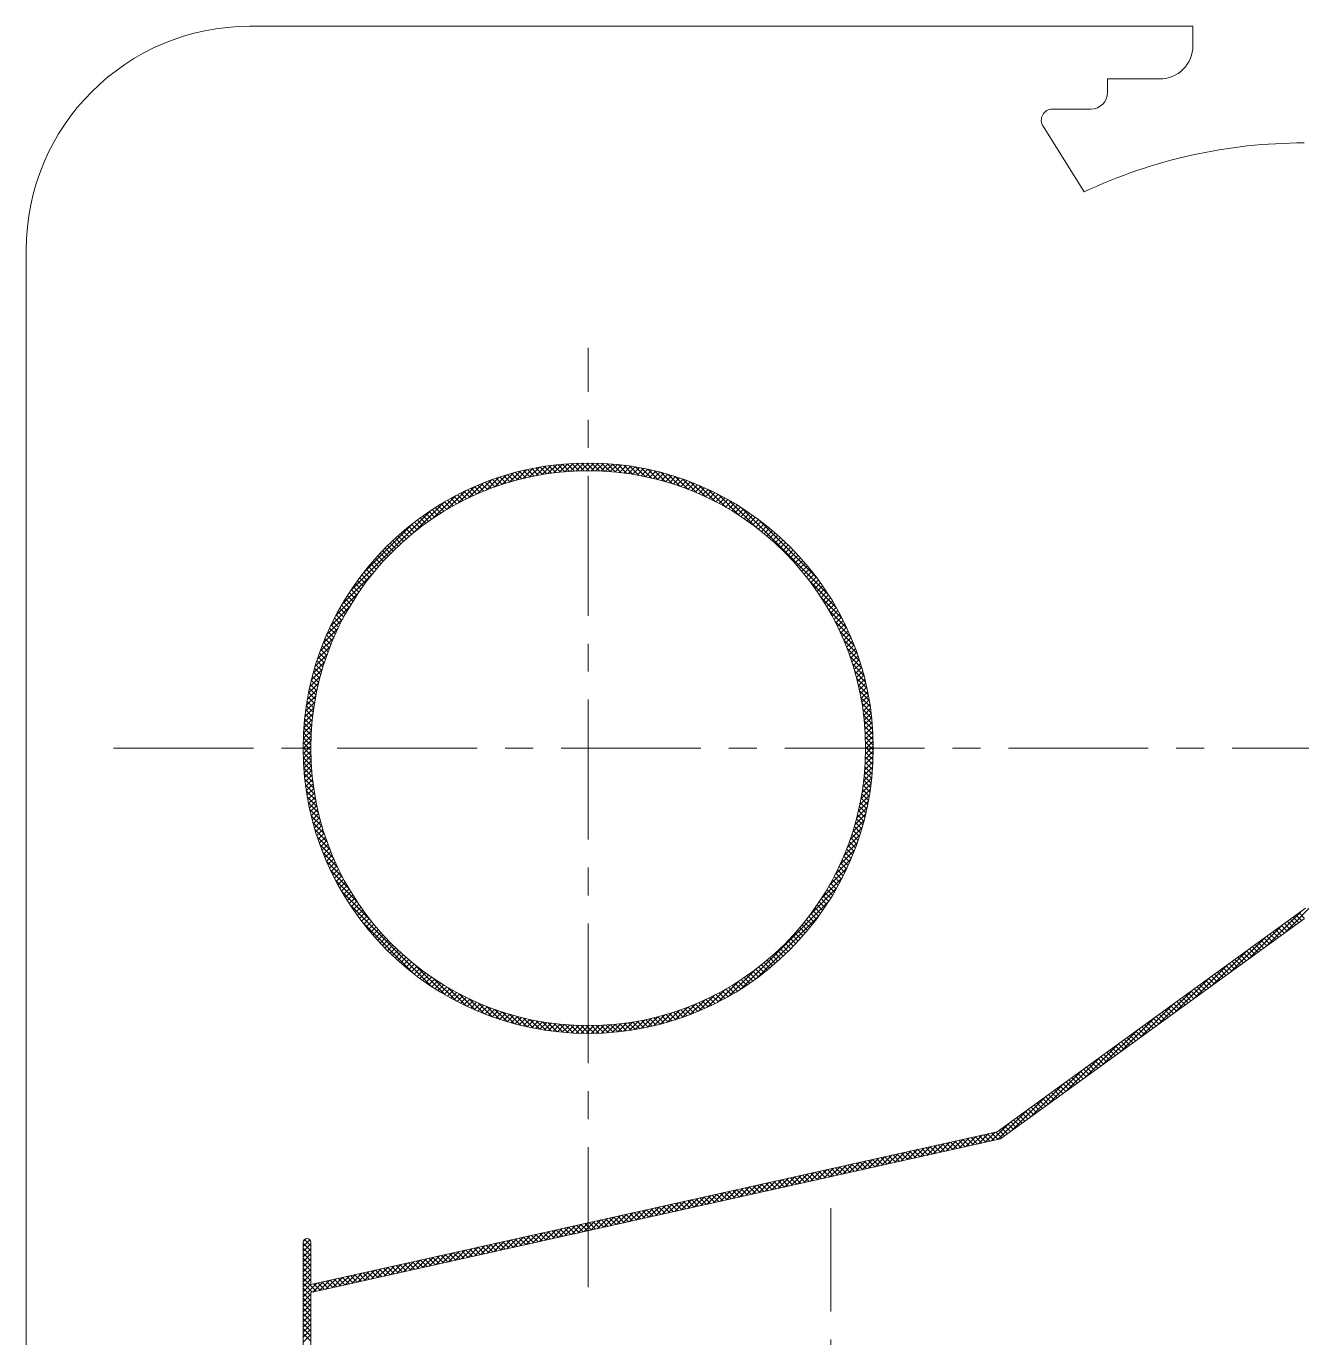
# Model space of a CAD drawing. Header units: millimetres. Extents: x -394 to 6212, y -2458 to 809.
# Drawn here: x 2890.57 to 2913.38, y -1843.38 to -1819.93 of the extents above; entities that cross this region are included whole.
import ezdxf

# ---------------------------------------------------------------- set-up
doc = ezdxf.new("R2010")
doc.units = ezdxf.units.MM
doc.linetypes.add('CENTERX2', pattern=[4, 2.5, -0.5, 0.5, -0.5])
for name, color, linetype, lineweight, true_color in [('1', 1, 'Continuous', 18, 0xff0000), ('2', 2, 'Continuous', 18, 0xffff00), ('3', 3, 'CENTERX2', 18, 0x00ff00)]:
    doc.layers.add(name, color=color, linetype=linetype, lineweight=lineweight, true_color=true_color)
pattern_1 = [(45, (2525.191079699553, -2369.496742959221), (-0.04490128060534576, 0.04490128060534577), []), (135, (2525.191079699553, -2369.496742959221), (-0.04490128060534577, -0.04490128060534576), [])]

msp = doc.modelspace()

# ---------------------------------------------------------------- hatches: boundary and pattern name
at = {"layer": '2'}
h = msp.add_hatch(dxfattribs=at)
h.set_pattern_fill('ANSI37', color=256, scale=0.02, style=0)
h.set_pattern_definition(pattern_1)
edge = h.paths.add_edge_path(flags=0)
edge.add_line((2900.622363581739, -1827.741493606578), (2900.622363581739, -1827.879883122627))
edge.add_arc((2900.622363552168, -1832.839286735011), 4.959403612384335, 1.3073986337985843e-12, 89.99999965837583, ccw=False)
edge.add_line((2905.581767164553, -1832.839286705441), (2905.720156680602, -1832.839286705441))
edge.add_arc((2900.622363551343, -1832.839286735836), 5.097793129258264, 0, 89.99999965837641)
edge = h.paths.add_edge_path(flags=0)
edge.add_arc((2900.622363612134, -1832.839286735836), 5.097793129258321, 90.00000034162359, 179.9999999999987)
edge.add_line((2895.524570482876, -1832.839286705441), (2895.662959998925, -1832.839286705441))
edge.add_arc((2900.622363611309, -1832.839286735011), 4.959403612384335, 90.00000034162429, 179.9999999999987, ccw=False)
edge.add_line((2900.622363581739, -1827.879883122627), (2900.622363581739, -1827.741493606578))
edge = h.paths.add_edge_path(flags=0)
edge.add_arc((2900.622363551343, -1832.839286735836), 5.097793129258264, 0, 89.99999965837641)
edge.add_line((2900.622363581739, -1827.741493606578), (2900.622363581739, -1827.879883122627))
edge.add_arc((2900.622363552168, -1832.839286735011), 4.959403612384335, 1.3073986337985843e-12, 89.99999965837583, ccw=False)
edge.add_arc((2900.622363552168, -1832.839286675871), 4.959403612384278, 270.0000003416236, 360, ccw=False)
edge.add_line((2900.622363581739, -1837.798690288255), (2900.622363581739, -1837.937079804304))
edge.add_arc((2900.622363551343, -1832.839286675046), 5.097793129258321, 270.0000003416236, 359.9999999999987)
edge = h.paths.add_edge_path(flags=0)
edge.add_arc((2900.622363611309, -1832.839286675871), 4.959403612383994, 179.9999999999974, 269.999999658379, ccw=False)
edge.add_arc((2900.622363611309, -1832.839286735011), 4.959403612384335, 90.00000034162429, 179.9999999999987, ccw=False)
edge.add_line((2900.622363581739, -1827.879883122627), (2900.622363581739, -1827.741493606578))
edge.add_arc((2900.622363612134, -1832.839286735836), 5.097793129258321, 90.00000034162359, 179.9999999999987)
edge.add_arc((2900.622363612134, -1832.839286675046), 5.09779312925815, 180, 269.9999996583777)
edge.add_line((2900.622363581739, -1837.937079804304), (2900.622363581739, -1837.798690288255))
h = msp.add_hatch(dxfattribs=at)
h.set_pattern_fill('ANSI37', color=256, scale=0.02, style=0)
h.set_pattern_definition(pattern_1)
edge = h.paths.add_edge_path(flags=0)
edge.add_line((2900.622363581739, -1827.879883122627), (2900.622363581739, -1827.741493606578))
edge.add_arc((2900.622363612134, -1832.839286735836), 5.097793129258321, 90.00000034162359, 179.9999999999987)
edge.add_line((2895.524570482876, -1832.839286705441), (2895.662959998925, -1832.839286705441))
edge.add_arc((2900.622363611309, -1832.839286735011), 4.959403612384335, 90.00000034162429, 179.9999999999987, ccw=False)
edge = h.paths.add_edge_path(flags=0)
edge.add_line((2900.622363581739, -1827.741493606578), (2900.622363581739, -1827.879883122627))
edge.add_arc((2900.622363552168, -1832.839286735011), 4.959403612384335, 1.3073986337985843e-12, 89.99999965837583, ccw=False)
edge.add_line((2905.581767164553, -1832.839286705441), (2905.720156680602, -1832.839286705441))
edge.add_arc((2900.622363551343, -1832.839286735836), 5.097793129258264, 0, 89.99999965837641)

# ---------------------------------------------------------------- linework, layer by layer
at = {"layer": '1'}
for p, q in [((2894.573691699543, -1819.933680635582), (2911.435564985519, -1819.933680635582)), ((2911.435564985519, -1820.276869690551), (2911.435564985519, -1819.933680635582)), ((2910.83556498552, -1820.876869690554), (2909.909446812986, -1820.876869690554)), ((2909.909446812986, -1820.876869690554), (2909.909446812986, -1821.115015492092)), ((2909.609446812987, -1821.415015492092), (2908.923891681787, -1821.415015492092)), ((2908.754335130174, -1821.721084223611), (2909.488801418514, -1822.895167945939)), ((2890.573691699543, -1823.933680635582), (2890.573691699543, -1889.184446509309)), ((2900.622363581739, -1827.846302406044), (2900.622363581739, -1827.846302406044)), ((2913.448003792315, -1835.699139753702), (2907.933407513961, -1839.695304799285)), ((2913.422363581751, -1835.888625217356), (2907.991428667282, -1839.824164860616)), ((2907.933407513961, -1839.695304799285), (2895.662959998925, -1842.427209780279)), ((2907.991428667282, -1839.824164860616), (2895.662959998925, -1842.56898773051)), ((2895.524570482876, -1841.674509295419), (2895.524570482876, -1871.471872856262)), ((2895.662959998925, -1841.674509295419), (2895.662959998925, -1842.427209780279)), ((2895.662959998925, -1842.56898773051), (2895.662959998925, -1870.549139414381))]:
    msp.add_line(p, q, dxfattribs=at)
for radius in [5.097793098862894, 4.959403582814048]:
    msp.add_circle((2900.622363581739, -1832.839286705441), radius, dxfattribs=at)
for centre, radius, start, end in [((2894.573691699543, -1823.933680635582), 4, 90, 180), ((2910.83556498552, -1820.276869690553), 0.6000000000000227, 270, 1.726150636723879e-10), ((2909.609446812987, -1821.115015492092), 0.2999999999999545, 270, 0), ((2908.923891681787, -1821.615015492092), 0.2000000000000455, 90, 212.0286773270411), ((2913.407949905073, -1831.231616712645), 9.21173723570251, 89.91034881302514, 115.1792525339292), ((2895.5937652409, -1841.674509295419), 0.06919475802442321, 9.444975182074061e-11, 179.9999999999056)]:
    msp.add_arc(centre, radius, start, end, dxfattribs=at)
at = {"layer": '2'}
for p, q in [((2913.08224863088, -1836.135090309185), (2913.682665516181, -1835.534673423885)), ((2912.756106189161, -1836.371430189694), (2913.376795028473, -1835.750741350382)), ((2913.274560257429, -1835.9957312408), (2913.175464792056, -1835.896635775428)), ((2913.32663020777, -1835.95799862993), (2913.227534742397, -1835.858903164557)), ((2913.37870015811, -1835.92026601906), (2913.279604692737, -1835.821170553687)), ((2913.430770108451, -1835.88253340819), (2913.331674643078, -1835.783437942817)), ((2912.429963747441, -1836.607770070203), (2913.050652586754, -1835.98708123089)), ((2912.962140555385, -1836.22212690602), (2912.863045090012, -1836.123031440648)), ((2913.014210505726, -1836.18439429515), (2912.915115040353, -1836.085298829777)), ((2913.066280456066, -1836.14666168428), (2912.967184990694, -1836.047566218907)), ((2913.118350406407, -1836.10892907341), (2913.019254941034, -1836.009833608037)), ((2913.170420356748, -1836.07119646254), (2913.071324891375, -1835.972100997167)), ((2913.222490307088, -1836.03346385167), (2913.123394841716, -1835.934368386298)), ((2912.103821305722, -1836.844109950712), (2912.724510145034, -1836.223421111399)), ((2912.597650903001, -1836.486255182111), (2912.498555437628, -1836.387159716738)), ((2912.649720853341, -1836.448522571241), (2912.550625387968, -1836.349427105868)), ((2912.701790803682, -1836.41078996037), (2912.602695338309, -1836.311694494997)), ((2912.753860754023, -1836.3730573495), (2912.65476528865, -1836.273961884128)), ((2912.805930704363, -1836.33532473863), (2912.706835238991, -1836.236229273258)), ((2912.858000654704, -1836.29759212776), (2912.758905189331, -1836.198496662388)), ((2912.910070605044, -1836.259859516891), (2912.810975139671, -1836.160764051518)), ((2911.777678864002, -1837.08044983122), (2912.398367703315, -1836.459760991908)), ((2912.285231200957, -1836.712650847331), (2912.186135735584, -1836.613555381958)), ((2912.337301151297, -1836.674918236461), (2912.238205685925, -1836.575822771088)), ((2912.389371101638, -1836.637185625591), (2912.290275636265, -1836.538090160218)), ((2912.441441051978, -1836.59945301472), (2912.342345586606, -1836.500357549348)), ((2912.493511002319, -1836.56172040385), (2912.394415536946, -1836.462624938478)), ((2912.54558095266, -1836.523987792981), (2912.446485487287, -1836.424892327608)), ((2911.451536422283, -1837.316789711729), (2912.072225261596, -1836.696100872417)), ((2911.972811498913, -1836.939046512551), (2911.87371603354, -1836.839951047178)), ((2912.024881449253, -1836.901313901681), (2911.925785983881, -1836.802218436309)), ((2912.076951399594, -1836.863581290811), (2911.977855934221, -1836.764485825438)), ((2912.129021349935, -1836.825848679941), (2912.029925884562, -1836.726753214568)), ((2912.181091300276, -1836.788116069071), (2912.081995834903, -1836.689020603698)), ((2912.233161250616, -1836.750383458201), (2912.134065785243, -1836.651287992828)), ((2911.125393980564, -1837.553129592238), (2911.746082819876, -1836.932440752925)), ((2911.660391796869, -1837.165442177771), (2911.561296331496, -1837.066346712399)), ((2911.71246174721, -1837.127709566901), (2911.613366281837, -1837.028614101529)), ((2911.76453169755, -1837.089976956031), (2911.665436232177, -1836.990881490658)), ((2911.816601647891, -1837.052244345161), (2911.717506182518, -1836.953148879788)), ((2911.868671598231, -1837.014511734291), (2911.769576132859, -1836.915416268918)), ((2911.920741548572, -1836.976779123421), (2911.8216460832, -1836.877683658049)), ((2910.799251538844, -1837.789469472747), (2911.419940378157, -1837.168780633434)), ((2911.347972094825, -1837.391837842992), (2911.248876629452, -1837.292742377619)), ((2911.400042045166, -1837.354105232122), (2911.300946579793, -1837.255009766749)), ((2911.452111995506, -1837.316372621252), (2911.353016530134, -1837.217277155879)), ((2911.504181945847, -1837.278640010381), (2911.405086480474, -1837.179544545009)), ((2911.556251896187, -1837.240907399511), (2911.457156430815, -1837.141811934139)), ((2911.608321846528, -1837.203174788641), (2911.509226381156, -1837.104079323269)), ((2910.473109097125, -1838.025809353256), (2911.093797936438, -1837.405120513943)), ((2910.983482442441, -1837.655966119082), (2910.884386977068, -1837.556870653709)), ((2911.035552392781, -1837.618233508212), (2910.936456927408, -1837.519138042839)), ((2911.087622343121, -1837.580500897342), (2910.988526877749, -1837.481405431969)), ((2911.139692293462, -1837.542768286472), (2911.040596828089, -1837.443672821099)), ((2911.191762243803, -1837.505035675602), (2911.09266677843, -1837.405940210229)), ((2911.243832194144, -1837.467303064732), (2911.144736728771, -1837.368207599359)), ((2911.295902144484, -1837.429570453862), (2911.196806679111, -1837.330474988489)), ((2910.146966655405, -1838.262149233764), (2910.767655494718, -1837.641460394451)), ((2910.671062740396, -1837.882361784302), (2910.571967275024, -1837.783266318929)), ((2910.723132690737, -1837.844629173432), (2910.624037225364, -1837.745533708059)), ((2910.775202641078, -1837.806896562562), (2910.676107175705, -1837.70780109719)), ((2910.827272591418, -1837.769163951692), (2910.728177126046, -1837.670068486319)), ((2910.879342541759, -1837.731431340822), (2910.780247076386, -1837.632335875449)), ((2910.9314124921, -1837.693698729952), (2910.832317026727, -1837.594603264579)), ((2909.820824213686, -1838.498489114273), (2910.441513052999, -1837.87780027496)), ((2910.358643038353, -1838.108757449522), (2910.25954757298, -1838.00966198415)), ((2910.410712988693, -1838.071024838652), (2910.311617523321, -1837.97192937328)), ((2910.462782939034, -1838.033292227783), (2910.363687473661, -1837.93419676241)), ((2910.514852889375, -1837.995559616912), (2910.415757424002, -1837.896464151539)), ((2910.566922839716, -1837.957827006042), (2910.467827374343, -1837.858731540669)), ((2910.618992790056, -1837.920094395172), (2910.519897324683, -1837.820998929799)), ((2909.494681771966, -1838.734828994782), (2910.11537061128, -1838.114140155469)), ((2910.046223336309, -1838.335153114743), (2909.947127870936, -1838.23605764937)), ((2910.09829328665, -1838.297420503873), (2909.999197821277, -1838.1983250385)), ((2910.15036323699, -1838.259687893003), (2910.051267771617, -1838.16059242763)), ((2910.202433187331, -1838.221955282133), (2910.103337721958, -1838.12285981676)), ((2910.254503137671, -1838.184222671262), (2910.155407672299, -1838.08512720589)), ((2910.306573088012, -1838.146490060392), (2910.207477622639, -1838.04739459502)), ((2909.168539330247, -1838.97116887529), (2909.78922816956, -1838.350480035977)), ((2909.681733683924, -1838.599281390833), (2909.582638218551, -1838.50018592546)), ((2909.733803634265, -1838.561548779963), (2909.634708168892, -1838.46245331459)), ((2909.785873584606, -1838.523816169093), (2909.686778119233, -1838.42472070372)), ((2909.837943534946, -1838.486083558223), (2909.738848069574, -1838.38698809285)), ((2909.890013485287, -1838.448350947353), (2909.790918019914, -1838.34925548198)), ((2909.942083435627, -1838.410618336483), (2909.842987970254, -1838.31152287111)), ((2909.994153385968, -1838.372885725613), (2909.895057920595, -1838.27379026024)), ((2908.842396888527, -1839.2075087558), (2909.463085727841, -1838.586819916486)), ((2909.369313981881, -1838.825677056053), (2909.270218516508, -1838.72658159068)), ((2909.421383932221, -1838.787944445183), (2909.322288466848, -1838.68884897981)), ((2909.473453882561, -1838.750211834313), (2909.374358417189, -1838.65111636894)), ((2909.525523832902, -1838.712479223443), (2909.426428367529, -1838.61338375807)), ((2909.577593783243, -1838.674746612573), (2909.47849831787, -1838.5756511472)), ((2909.629663733584, -1838.637014001703), (2909.530568268211, -1838.53791853633)), ((2908.516254446808, -1839.443848636308), (2909.136943286121, -1838.823159796995)), ((2909.056894279836, -1839.052072721273), (2908.957798814464, -1838.952977255901)), ((2909.108964230177, -1839.014340110404), (2909.009868764804, -1838.915244645031)), ((2909.161034180518, -1838.976607499534), (2909.061938715145, -1838.877512034161)), ((2909.213104130858, -1838.938874888664), (2909.114008665486, -1838.839779423291)), ((2909.265174081199, -1838.901142277793), (2909.166078615826, -1838.80204681242)), ((2909.31724403154, -1838.863409666923), (2909.218148566167, -1838.76431420155)), ((2908.190112005088, -1839.680188516817), (2908.810800844402, -1839.059499677503)), ((2908.744474577793, -1839.278468386494), (2908.64537911242, -1839.179372921121)), ((2908.796544528133, -1839.240735775624), (2908.69744906276, -1839.141640310251)), ((2908.848614478474, -1839.203003164754), (2908.749519013101, -1839.103907699381)), ((2908.900684428814, -1839.165270553884), (2908.801588963442, -1839.066175088511)), ((2908.952754379155, -1839.127537943014), (2908.853658913783, -1839.028442477641)), ((2909.004824329496, -1839.089805332143), (2908.905728864123, -1838.990709866771)), ((2907.946281485326, -1839.834216475368), (2908.484658402683, -1839.295839558012)), ((2908.432054875749, -1839.504864051714), (2908.332959410376, -1839.405768586341)), ((2908.484124826089, -1839.467131440844), (2908.385029360717, -1839.368035975471)), ((2908.53619477643, -1839.429398829974), (2908.437099311057, -1839.330303364601)), ((2908.588264726771, -1839.391666219104), (2908.489169261398, -1839.292570753731)), ((2908.640334677111, -1839.353933608234), (2908.541239211739, -1839.254838142861)), ((2908.692404627452, -1839.316200997364), (2908.593309162079, -1839.217105531991)), ((2907.830758845455, -1839.859936554028), (2908.158515960963, -1839.532179438521)), ((2908.067565223364, -1839.768992327804), (2907.968469757991, -1839.669896862431)), ((2908.119635173705, -1839.731259716934), (2908.020539708332, -1839.632164251561)), ((2908.171705124046, -1839.693527106064), (2908.072609658673, -1839.594431640691)), ((2908.223775074386, -1839.655794495194), (2908.124679609014, -1839.556699029822)), ((2908.275845024727, -1839.618061884324), (2908.176749559354, -1839.518966418952)), ((2908.327914975067, -1839.580329273454), (2908.228819509694, -1839.481233808081)), ((2908.379984925408, -1839.542596662584), (2908.280889460035, -1839.443501197211)), ((2906.90657772649, -1840.065697183308), (2907.088961868606, -1839.883313041193)), ((2907.022100366361, -1840.039977104648), (2907.204484508477, -1839.857592962533)), ((2907.143981061814, -1840.012841461993), (2907.0280206551, -1839.896881055279)), ((2907.217430716749, -1839.996488555717), (2907.101470310035, -1839.880528149004)), ((2907.137623006231, -1840.014257025988), (2907.320007148347, -1839.831872883873)), ((2907.290880371684, -1839.980135649442), (2907.17491996497, -1839.864175242728)), ((2907.364330026619, -1839.963782743167), (2907.248369619906, -1839.847822336453)), ((2907.253145646102, -1839.988536947328), (2907.435529788218, -1839.806152805213)), ((2907.437779681555, -1839.947429836891), (2907.321819274841, -1839.831469430178)), ((2907.368668285973, -1839.962816868668), (2907.551052428089, -1839.780432726553)), ((2907.51122933649, -1839.931076930616), (2907.395268929776, -1839.815116523902)), ((2907.584678991425, -1839.914724024341), (2907.468718584711, -1839.798763617627)), ((2907.484190925843, -1839.937096790009), (2907.666575067959, -1839.754712647893)), ((2907.658128646361, -1839.898371118065), (2907.542168239647, -1839.782410711352)), ((2907.599713565714, -1839.911376711348), (2907.78209770783, -1839.728992569233)), ((2907.731578301296, -1839.88201821179), (2907.615617894582, -1839.766057805076)), ((2907.805027956231, -1839.865665305515), (2907.689067549518, -1839.749704898801)), ((2907.715236205585, -1839.885656632688), (2907.8976203477, -1839.703272490573)), ((2907.878477611167, -1839.849312399239), (2907.762517204453, -1839.733351992526)), ((2907.951927266102, -1839.832959492964), (2907.835966859388, -1839.71699908625)), ((2908.015495273024, -1839.806724938675), (2907.909416514324, -1839.700646179975)), ((2905.751351327783, -1840.322897969908), (2905.933735469899, -1840.140513827793)), ((2905.866873967654, -1840.297177891248), (2906.049258109769, -1840.114793749133)), ((2905.982396607525, -1840.271457812588), (2906.16478074964, -1840.089073670473)), ((2906.115685892719, -1840.241782149847), (2905.999725486005, -1840.125821743134)), ((2906.189135547654, -1840.225429243572), (2906.07317514094, -1840.109468836858)), ((2906.097919247395, -1840.245737733928), (2906.280303389511, -1840.063353591813)), ((2906.262585202589, -1840.209076337297), (2906.146624795876, -1840.093115930583)), ((2906.213441887266, -1840.220017655268), (2906.395826029381, -1840.037633513153)), ((2906.336034857525, -1840.192723431021), (2906.220074450811, -1840.076763024308)), ((2906.40948451246, -1840.176370524746), (2906.293524105747, -1840.060410118032)), ((2906.328964527137, -1840.194297576608), (2906.511348669252, -1840.011913434493)), ((2906.482934167396, -1840.160017618471), (2906.366973760682, -1840.044057211757)), ((2906.556383822331, -1840.143664712195), (2906.440423415617, -1840.027704305482)), ((2906.444487167008, -1840.168577497948), (2906.626871309123, -1839.986193355833)), ((2906.629833477266, -1840.12731180592), (2906.513873070552, -1840.011351399206)), ((2906.560009806878, -1840.142857419288), (2906.742393948994, -1839.960473277173)), ((2906.703283132201, -1840.110958899645), (2906.587322725488, -1839.994998492931)), ((2906.776732787137, -1840.094605993369), (2906.660772380423, -1839.978645586656)), ((2906.675532446749, -1840.117137340628), (2906.857916588864, -1839.934753198513)), ((2906.850182442072, -1840.078253087094), (2906.734222035358, -1839.96229268038)), ((2906.79105508662, -1840.091417261968), (2906.973439228735, -1839.909033119853)), ((2906.923632097008, -1840.061900180819), (2906.807671690294, -1839.945939774105)), ((2906.997081751943, -1840.045547274543), (2906.881121345229, -1839.92958686783)), ((2907.070531406878, -1840.029194368268), (2906.954571000164, -1839.913233961554)), ((2904.711647568947, -1840.554378677848), (2904.894031711062, -1840.371994535733)), ((2904.827170208817, -1840.528658599188), (2905.009554350933, -1840.346274457073)), ((2905.013941068689, -1840.487075743978), (2904.897980661975, -1840.371115337264)), ((2904.942692848688, -1840.502938520528), (2905.125076990804, -1840.320554378413)), ((2905.087390723624, -1840.470722837703), (2904.97143031691, -1840.354762430989)), ((2905.160840378559, -1840.454369931427), (2905.044879971846, -1840.338409524714)), ((2905.058215488559, -1840.477218441868), (2905.240599630674, -1840.294834299753)), ((2905.234290033495, -1840.438017025152), (2905.118329626781, -1840.322056618438)), ((2905.173738128429, -1840.451498363208), (2905.356122270545, -1840.269114221093)), ((2905.30773968843, -1840.421664118877), (2905.191779281716, -1840.305703712163)), ((2905.381189343365, -1840.405311212601), (2905.265228936652, -1840.289350805887)), ((2905.2892607683, -1840.425778284548), (2905.471644910416, -1840.243394142433)), ((2905.454638998301, -1840.388958306326), (2905.338678591587, -1840.272997899612)), ((2905.404783408171, -1840.400058205888), (2905.587167550287, -1840.217674063773)), ((2905.528088653236, -1840.37260540005), (2905.412128246522, -1840.256644993337)), ((2905.601538308171, -1840.356252493775), (2905.485577901458, -1840.240292087061)), ((2905.520306048042, -1840.374338127228), (2905.702690190157, -1840.191953985113)), ((2905.674987963107, -1840.3398995875), (2905.559027556393, -1840.223939180786)), ((2905.748437618042, -1840.323546681224), (2905.632477211328, -1840.207586274511)), ((2905.635828687912, -1840.348618048568), (2905.818212830028, -1840.166233906453)), ((2905.821887272978, -1840.307193774949), (2905.705926866264, -1840.191233368235)), ((2905.895336927913, -1840.290840868674), (2905.779376521199, -1840.17488046196)), ((2905.968786582848, -1840.274487962398), (2905.852826176134, -1840.158527555684)), ((2906.042236237783, -1840.258135056123), (2905.92627583107, -1840.142174649409)), ((2903.67194381011, -1840.785859385789), (2903.854327952226, -1840.603475243673)), ((2903.787466449981, -1840.760139307129), (2903.969850592096, -1840.577755165013)), ((2903.985645899594, -1840.716016431833), (2903.86968549288, -1840.60005602512)), ((2903.902989089852, -1840.734419228469), (2904.085373231967, -1840.552035086353)), ((2904.059095554529, -1840.699663525558), (2903.943135147816, -1840.583703118844)), ((2904.132545209465, -1840.683310619283), (2904.016584802751, -1840.567350212569)), ((2904.018511729722, -1840.708699149809), (2904.200895871838, -1840.526315007693)), ((2904.2059948644, -1840.666957713007), (2904.090034457686, -1840.550997306293)), ((2904.134034369593, -1840.682979071149), (2904.316418511709, -1840.500594929033)), ((2904.279444519336, -1840.650604806732), (2904.163484112622, -1840.534644400018)), ((2904.352894174271, -1840.634251900456), (2904.236933767557, -1840.518291493743)), ((2904.249557009464, -1840.657258992489), (2904.431941151579, -1840.474874850373)), ((2904.426343829206, -1840.617898994181), (2904.310383422492, -1840.501938587467)), ((2904.365079649335, -1840.631538913829), (2904.54746379145, -1840.449154771713)), ((2904.499793484142, -1840.601546087906), (2904.383833077428, -1840.485585681192)), ((2904.573243139077, -1840.58519318163), (2904.457282732363, -1840.469232774917)), ((2904.480602289205, -1840.605818835169), (2904.662986431321, -1840.423434693053)), ((2904.646692794012, -1840.568840275355), (2904.530732387298, -1840.452879868641)), ((2904.596124929076, -1840.580098756509), (2904.778509071191, -1840.397714614393)), ((2904.720142448948, -1840.55248736908), (2904.604182042234, -1840.436526962366)), ((2904.793592103882, -1840.536134462804), (2904.677631697169, -1840.42017405609)), ((2904.867041758818, -1840.519781556529), (2904.751081352104, -1840.403821149815)), ((2904.940491413754, -1840.503428650254), (2904.82453100704, -1840.38746824354)), ((2902.632240051274, -1841.017340093729), (2902.81462419339, -1840.834955951613)), ((2902.747762691145, -1840.991620015069), (2902.93014683326, -1840.809235872953)), ((2902.957350730499, -1840.944957119688), (2902.841390323786, -1840.828996712974)), ((2902.863285331016, -1840.965899936409), (2903.045669473131, -1840.783515794293)), ((2903.030800385435, -1840.928604213413), (2902.914839978721, -1840.812643806699)), ((2902.978807970886, -1840.940179857749), (2903.161192113002, -1840.757795715633)), ((2903.10425004037, -1840.912251307137), (2902.988289633657, -1840.796290900424)), ((2903.177699695306, -1840.895898400862), (2903.061739288592, -1840.779937994148)), ((2903.094330610757, -1840.914459779089), (2903.276714752873, -1840.732075636973)), ((2903.251149350241, -1840.879545494587), (2903.135188943527, -1840.763585087873)), ((2903.324599005176, -1840.863192588311), (2903.208638598463, -1840.747232181598)), ((2903.209853250627, -1840.888739700429), (2903.392237392743, -1840.706355558313)), ((2903.398048660111, -1840.846839682036), (2903.282088253398, -1840.730879275322)), ((2903.325375890498, -1840.863019621769), (2903.507760032614, -1840.680635479654)), ((2903.471498315047, -1840.830486775761), (2903.355537908333, -1840.714526369047)), ((2903.544947969982, -1840.814133869485), (2903.428987563268, -1840.698173462772)), ((2903.440898530369, -1840.837299543109), (2903.623282672484, -1840.654915400994)), ((2903.618397624918, -1840.79778096321), (2903.502437218203, -1840.681820556496)), ((2903.556421170239, -1840.811579464449), (2903.738805312355, -1840.629195322333)), ((2903.691847279853, -1840.781428056935), (2903.575886873139, -1840.665467650221)), ((2903.765296934788, -1840.765075150659), (2903.649336528074, -1840.649114743946)), ((2903.838746589724, -1840.748722244384), (2903.72278618301, -1840.63276183767)), ((2903.912196244659, -1840.732369338109), (2903.796235837945, -1840.616408931395)), ((2901.592536292438, -1841.248820801669), (2901.774920434553, -1841.066436659553)), ((2901.708058932308, -1841.223100723009), (2901.890443074424, -1841.040716580893)), ((2901.855605906469, -1841.190250713818), (2901.739645499756, -1841.074290307105)), ((2901.929055561405, -1841.173897807543), (2901.813095154691, -1841.057937400829)), ((2901.823581572179, -1841.197380644349), (2902.005965714295, -1841.014996502233)), ((2902.00250521634, -1841.157544901268), (2901.886544809627, -1841.041584494554)), ((2901.93910421205, -1841.171660565689), (2902.121488354165, -1840.989276423573)), ((2902.075954871275, -1841.141191994992), (2901.959994464562, -1841.025231588279)), ((2902.149404526211, -1841.124839088717), (2902.033444119497, -1841.008878682003)), ((2902.054626851921, -1841.145940487029), (2902.237010994036, -1840.963556344913)), ((2902.222854181146, -1841.108486182442), (2902.106893774432, -1840.992525775728)), ((2902.170149491791, -1841.120220408369), (2902.352533633907, -1840.937836266253)), ((2902.296303836081, -1841.092133276166), (2902.180343429368, -1840.976172869453)), ((2902.369753491017, -1841.075780369891), (2902.253793084303, -1840.959819963177)), ((2902.285672131662, -1841.094500329709), (2902.468056273778, -1840.912116187594)), ((2902.443203145952, -1841.059427463616), (2902.327242739238, -1840.943467056902)), ((2902.516652800888, -1841.04307455734), (2902.400692394174, -1840.927114150626)), ((2902.401194771533, -1841.068780251049), (2902.583578913648, -1840.886396108934)), ((2902.590102455823, -1841.026721651065), (2902.474142049109, -1840.910761244351)), ((2902.516717411403, -1841.043060172389), (2902.699101553519, -1840.860676030273)), ((2902.663552110758, -1841.01036874479), (2902.547591704044, -1840.894408338076)), ((2902.737001765694, -1840.994015838514), (2902.62104135898, -1840.8780554318)), ((2902.810451420629, -1840.977662932239), (2902.694491013915, -1840.861702525525)), ((2902.883901075564, -1840.961310025963), (2902.76794066885, -1840.84534961925)), ((2900.552832533601, -1841.480301509609), (2900.735216675717, -1841.297917367493)), ((2900.668355173472, -1841.454581430949), (2900.850739315587, -1841.272197288833)), ((2900.827310737375, -1841.419191401674), (2900.711350330661, -1841.30323099496)), ((2900.783877813343, -1841.428861352289), (2900.966261955458, -1841.246477210173)), ((2900.90076039231, -1841.402838495398), (2900.784799985597, -1841.286878088684)), ((2900.974210047246, -1841.386485589123), (2900.858249640532, -1841.270525182409)), ((2900.899400453213, -1841.403141273629), (2901.081784595329, -1841.220757131513)), ((2901.047659702181, -1841.370132682848), (2900.931699295467, -1841.254172276134)), ((2901.121109357116, -1841.353779776572), (2901.005148950402, -1841.237819369858)), ((2901.014923093084, -1841.377421194969), (2901.197307235199, -1841.195037052854)), ((2901.194559012052, -1841.337426870297), (2901.078598605338, -1841.221466463583)), ((2901.130445732955, -1841.351701116309), (2901.31282987507, -1841.169316974193)), ((2901.268008666987, -1841.321073964022), (2901.152048260273, -1841.205113557308)), ((2901.341458321922, -1841.304721057746), (2901.225497915209, -1841.188760651032)), ((2901.245968372826, -1841.325981037649), (2901.428352514941, -1841.143596895534)), ((2901.414907976858, -1841.288368151471), (2901.298947570144, -1841.172407744757)), ((2901.361491012696, -1841.300260958989), (2901.543875154812, -1841.117876816873)), ((2901.488357631793, -1841.272015245195), (2901.372397225079, -1841.156054838481)), ((2901.561807286728, -1841.25566233892), (2901.445846880014, -1841.139701932206)), ((2901.477013652567, -1841.274540880329), (2901.659397794682, -1841.092156738214)), ((2901.635256941664, -1841.239309432645), (2901.51929653495, -1841.123349025931)), ((2901.708706596599, -1841.222956526369), (2901.592746189885, -1841.106996119655)), ((2901.782156251534, -1841.206603620094), (2901.66619584482, -1841.09064321338)), ((2899.513128774764, -1841.71178221755), (2899.69551291688, -1841.529398075434)), ((2899.725565913345, -1841.664484995804), (2899.609605506631, -1841.54852458909)), ((2899.628651414635, -1841.68606213889), (2899.811035556751, -1841.503677996774)), ((2899.79901556828, -1841.648132089529), (2899.683055161567, -1841.532171682815)), ((2899.744174054506, -1841.66034206023), (2899.926558196622, -1841.477957918114)), ((2899.872465223216, -1841.631779183253), (2899.756504816502, -1841.51581877654)), ((2899.945914878151, -1841.615426276978), (2899.829954471437, -1841.499465870264)), ((2899.859696694377, -1841.63462198157), (2900.042080836492, -1841.452237839454)), ((2900.019364533086, -1841.599073370703), (2899.903404126373, -1841.483112963989)), ((2899.975219334247, -1841.60890190291), (2900.157603476363, -1841.426517760794)), ((2900.092814188022, -1841.582720464427), (2899.976853781308, -1841.466760057714)), ((2900.166263842957, -1841.566367558152), (2900.050303436243, -1841.450407151438)), ((2900.090741974118, -1841.58318182425), (2900.273126116234, -1841.400797682134)), ((2900.239713497892, -1841.550014651877), (2900.123753091179, -1841.434054245163)), ((2900.313163152828, -1841.533661745601), (2900.197202746114, -1841.417701338887)), ((2900.206264613989, -1841.557461745589), (2900.388648756105, -1841.375077603474)), ((2900.386612807763, -1841.517308839326), (2900.270652401049, -1841.401348432612)), ((2900.32178725386, -1841.531741666929), (2900.504171395975, -1841.349357524814)), ((2900.460062462698, -1841.50095593305), (2900.344102055984, -1841.384995526337)), ((2900.533512117634, -1841.484603026775), (2900.41755171092, -1841.368642620061)), ((2900.43730989373, -1841.506021588269), (2900.619694035846, -1841.323637446154)), ((2900.606961772569, -1841.4682501205), (2900.491001365855, -1841.352289713786)), ((2900.680411427505, -1841.451897214225), (2900.56445102079, -1841.335936807511)), ((2900.753861082439, -1841.435544307949), (2900.637900675726, -1841.319583901235)), ((2895.524570482876, -1841.749027816168), (2895.645282742785, -1841.628315556259)), ((2895.662959998925, -1841.822599458286), (2895.524570482876, -1841.684209942237)), ((2895.524570482876, -1841.838830377379), (2895.662959998925, -1841.70044086133)), ((2895.662959998925, -1841.912402019497), (2895.524570482876, -1841.774012503448)), ((2895.526831906762, -1841.656963831072), (2895.576219776553, -1841.60757596128)), ((2895.662959998925, -1841.732796897075), (2895.550595617276, -1841.620432515427)), ((2898.473425015928, -1841.94326292549), (2898.655809158044, -1841.760878783374)), ((2898.69727074425, -1841.893425683659), (2898.581310337537, -1841.777465276945)), ((2898.588947655799, -1841.91754284683), (2898.771331797915, -1841.735158704714)), ((2898.770720399186, -1841.877072777384), (2898.654759992472, -1841.76111237067)), ((2898.70447029567, -1841.891822768169), (2898.886854437785, -1841.709438626054)), ((2898.844170054121, -1841.860719871108), (2898.728209647407, -1841.744759464395)), ((2898.917619709056, -1841.844366964833), (2898.801659302342, -1841.728406558119)), ((2898.819992935541, -1841.86610268951), (2899.002377077656, -1841.683718547394)), ((2898.991069363992, -1841.828014058558), (2898.875108957278, -1841.712053651844)), ((2898.935515575411, -1841.84038261085), (2899.117899717527, -1841.657998468734)), ((2899.064519018927, -1841.811661152282), (2898.948558612213, -1841.695700745569)), ((2899.137968673862, -1841.795308246007), (2899.022008267149, -1841.679347839293)), ((2899.051038215282, -1841.81466253219), (2899.233422357398, -1841.632278390074)), ((2899.211418328798, -1841.778955339732), (2899.095457922084, -1841.662994933018)), ((2899.166560855153, -1841.78894245353), (2899.348944997268, -1841.606558311414)), ((2899.284867983733, -1841.762602433456), (2899.168907577019, -1841.646642026742)), ((2899.358317638668, -1841.746249527181), (2899.242357231954, -1841.630289120467)), ((2899.282083495023, -1841.76322237487), (2899.464467637139, -1841.580838232754)), ((2899.431767293604, -1841.729896620905), (2899.31580688689, -1841.613936214192)), ((2899.505216948539, -1841.71354371463), (2899.389256541825, -1841.597583307916)), ((2899.397606134894, -1841.73750229621), (2899.57999027701, -1841.555118154094)), ((2899.578666603475, -1841.697190808355), (2899.46270619676, -1841.581230401641)), ((2899.652116258409, -1841.680837902079), (2899.536155851696, -1841.564877495366)), ((2895.524570482876, -1841.928632938589), (2895.662959998925, -1841.790243422541)), ((2895.662959998925, -1842.002204580707), (2895.524570482876, -1841.863815064659)), ((2895.524570482876, -1842.0184354998), (2895.662959998925, -1841.880045983751)), ((2895.662959998925, -1842.092007141918), (2895.524570482876, -1841.953617625869)), ((2895.524570482876, -1842.108238061011), (2895.662959998925, -1841.969848544962)), ((2897.433721257092, -1842.17474363343), (2897.616105399207, -1841.992359491314)), ((2897.549243896963, -1842.14902355477), (2897.731628039078, -1841.966639412654)), ((2897.668975575156, -1842.122366371514), (2897.553015168442, -1842.0064059648)), ((2897.742425230091, -1842.106013465239), (2897.626464823377, -1841.990053058525)), ((2897.664766536834, -1842.123303476109), (2897.847150678949, -1841.940919333994)), ((2897.815874885026, -1842.089660558963), (2897.699914478313, -1841.973700152249)), ((2897.889324539962, -1842.073307652688), (2897.773364133248, -1841.957347245974)), ((2897.780289176704, -1842.09758339745), (2897.96267331882, -1841.915199255334)), ((2897.962774194897, -1842.056954746413), (2897.846813788183, -1841.940994339699)), ((2897.895811816575, -1842.07186331879), (2898.07819595869, -1841.889479176674)), ((2898.036223849832, -1842.040601840137), (2897.920263443119, -1841.924641433423)), ((2898.109673504768, -1842.024248933862), (2897.993713098054, -1841.908288527148)), ((2898.011334456446, -1842.04614324013), (2898.193718598561, -1841.863759098014)), ((2898.183123159703, -1842.007896027586), (2898.067162752989, -1841.891935620873)), ((2898.126857096317, -1842.02042316147), (2898.309241238432, -1841.838039019354)), ((2898.256572814638, -1841.991543121311), (2898.140612407924, -1841.875582714597)), ((2898.330022469574, -1841.975190215036), (2898.21406206286, -1841.859229808322)), ((2898.242379736187, -1841.99470308281), (2898.424763878303, -1841.812318940694)), ((2898.403472124509, -1841.95883730876), (2898.287511717795, -1841.842876902047)), ((2898.357902376058, -1841.96898300415), (2898.540286518173, -1841.786598862034)), ((2898.476921779445, -1841.942484402485), (2898.36096137273, -1841.826523995771)), ((2898.550371434379, -1841.92613149621), (2898.434411027666, -1841.810171089496)), ((2898.623821089315, -1841.909778589934), (2898.507860682601, -1841.793818183221)), ((2895.662959998925, -1842.181809703129), (2895.524570482876, -1842.04342018708)), ((2895.524570482876, -1842.198040622221), (2895.662959998925, -1842.059651106173)), ((2895.662959998925, -1842.271612264339), (2895.524570482876, -1842.133222748291)), ((2895.524570482876, -1842.287843183432), (2895.662959998925, -1842.149453667384)), ((2895.662959998925, -1842.36141482555), (2895.524570482876, -1842.223025309501)), ((2895.524570482876, -1842.377645744643), (2895.662959998925, -1842.239256228594)), ((2896.278494858385, -1842.43194442003), (2896.4608790005, -1842.249560277914)), ((2896.394017498256, -1842.40622434137), (2896.576401640371, -1842.223840199254)), ((2896.567230751126, -1842.367659965645), (2896.451270344412, -1842.25169955893)), ((2896.509540138126, -1842.38050426271), (2896.691924280242, -1842.198120120594)), ((2896.640680406061, -1842.351307059369), (2896.524719999347, -1842.235346652655)), ((2896.714130060996, -1842.334954153094), (2896.598169654283, -1842.21899374638)), ((2896.625062777997, -1842.35478418405), (2896.807446920112, -1842.172400041934)), ((2896.787579715932, -1842.318601246819), (2896.671619309218, -1842.202640840105)), ((2896.740585417868, -1842.32906410539), (2896.922969559983, -1842.146679963274)), ((2896.861029370867, -1842.302248340543), (2896.745068964153, -1842.186287933829)), ((2896.934479025802, -1842.285895434268), (2896.818518619089, -1842.169935027554)), ((2896.856108057738, -1842.30334402673), (2897.038492199854, -1842.120959884614)), ((2897.007928680738, -1842.269542527993), (2896.891968274024, -1842.153582121278)), ((2897.081378335673, -1842.253189621717), (2896.965417928959, -1842.137229215003)), ((2896.971630697609, -1842.27762394807), (2897.154014839725, -1842.095239805954)), ((2897.154827990608, -1842.236836715442), (2897.038867583894, -1842.120876308728)), ((2897.08715333748, -1842.25190386941), (2897.269537479595, -1842.069519727294)), ((2897.228277645544, -1842.220483809166), (2897.11231723883, -1842.104523402452)), ((2897.301727300479, -1842.204130902891), (2897.185766893765, -1842.088170496177)), ((2897.202675977351, -1842.22618379075), (2897.385060119466, -1842.043799648634)), ((2897.375176955415, -1842.187777996616), (2897.2592165487, -1842.071817589901)), ((2897.318198617221, -1842.20046371209), (2897.500582759337, -1842.018079569974)), ((2897.44862661035, -1842.17142509034), (2897.332666203636, -1842.055464683626)), ((2897.522076265285, -1842.155072184065), (2897.406115858571, -1842.039111777351)), ((2897.595525920221, -1842.13871927779), (2897.479565513507, -1842.022758871075)), ((2895.759284546837, -1842.547541934674), (2895.524570482876, -1842.312827870712)), ((2895.524570482876, -1842.467448305853), (2895.662959998925, -1842.329058789805)), ((2895.685834891902, -1842.563894840949), (2895.524570482876, -1842.402630431923)), ((2895.524570482876, -1842.647053428275), (2895.767743161276, -1842.403880749875)), ((2895.524570482876, -1842.557250867064), (2895.662959998925, -1842.418861351015)), ((2895.700881659031, -1842.56054481333), (2895.883265801147, -1842.378160671214)), ((2895.832734201772, -1842.531189028398), (2895.716773795059, -1842.415228621684)), ((2895.906183856708, -1842.514836122123), (2895.790223449994, -1842.398875715409)), ((2895.816404298902, -1842.53482473467), (2895.998788441017, -1842.352440592555)), ((2895.979633511643, -1842.498483215848), (2895.863673104929, -1842.382522809134)), ((2895.931926938773, -1842.50910465601), (2896.114311080888, -1842.326720513894)), ((2896.053083166578, -1842.482130309572), (2895.937122759865, -1842.366169902858)), ((2896.126532821514, -1842.465777403297), (2896.0105724148, -1842.349816996583)), ((2896.047449578643, -1842.48338457735), (2896.229833720759, -1842.301000435235)), ((2896.199982476449, -1842.449424497021), (2896.084022069735, -1842.333464090307)), ((2896.273432131385, -1842.433071590746), (2896.15747172467, -1842.317111184032)), ((2896.162972218514, -1842.45766449869), (2896.34535636063, -1842.275280356575)), ((2896.346881786319, -1842.416718684471), (2896.230921379606, -1842.300758277757)), ((2896.420331441255, -1842.400365778195), (2896.304371034541, -1842.284405371481)), ((2896.493781096191, -1842.38401287192), (2896.377820689477, -1842.268052465206)), ((2895.662959998925, -1842.630822509182), (2895.524570482876, -1842.492432993134)), ((2895.662959998924, -1842.720625070393), (2895.524570482876, -1842.582235554344)), ((2895.524570482876, -1842.736855989485), (2895.662959998924, -1842.598466473437)), ((2895.662959998924, -1842.810427631603), (2895.524570482876, -1842.672038115555)), ((2895.524570482876, -1842.826658550696), (2895.662959998925, -1842.688269034647)), ((2895.662959998924, -1842.900230192814), (2895.524570482876, -1842.761840676766)), ((2895.524570482876, -1842.916461111907), (2895.662959998925, -1842.778071595858)), ((2895.662959998924, -1842.990032754025), (2895.524570482876, -1842.851643237977)), ((2895.524570482876, -1843.006263673118), (2895.662959998925, -1842.867874157069)), ((2895.662959998924, -1843.079835315235), (2895.524570482876, -1842.941445799187)), ((2895.524570482876, -1843.096066234328), (2895.662959998925, -1842.95767671828)), ((2895.662959998924, -1843.169637876446), (2895.524570482876, -1843.031248360398)), ((2895.524570482876, -1843.185868795539), (2895.662959998925, -1843.04747927949)), ((2895.662959998924, -1843.259440437657), (2895.524570482876, -1843.121050921608)), ((2895.524570482876, -1843.27567135675), (2895.662959998925, -1843.137281840701)), ((2895.662959998925, -1843.349242998868), (2895.524570482876, -1843.210853482819)), ((2895.524570482876, -1843.365473917961), (2895.662959998925, -1843.227084401912)), ((2895.662959998925, -1843.439045560078), (2895.524570482876, -1843.30065604403)), ((2895.524570482876, -1843.455276479171), (2895.662959998925, -1843.316886963122))]:
    msp.add_line(p, q, dxfattribs=at)
at = {"layer": '3'}
for p, q in [((2900.622363581739, -1842.470633820907), (2900.622363581739, -1825.681343388884)), ((2892.135991026609, -1832.839286705441), (2936.003446623849, -1832.839286705441)), ((2904.962363581739, -1870.911124092358), (2904.962363581739, -1841.060751623525))]:
    msp.add_line(p, q, dxfattribs=at)

doc.saveas('drawing.dxf')
